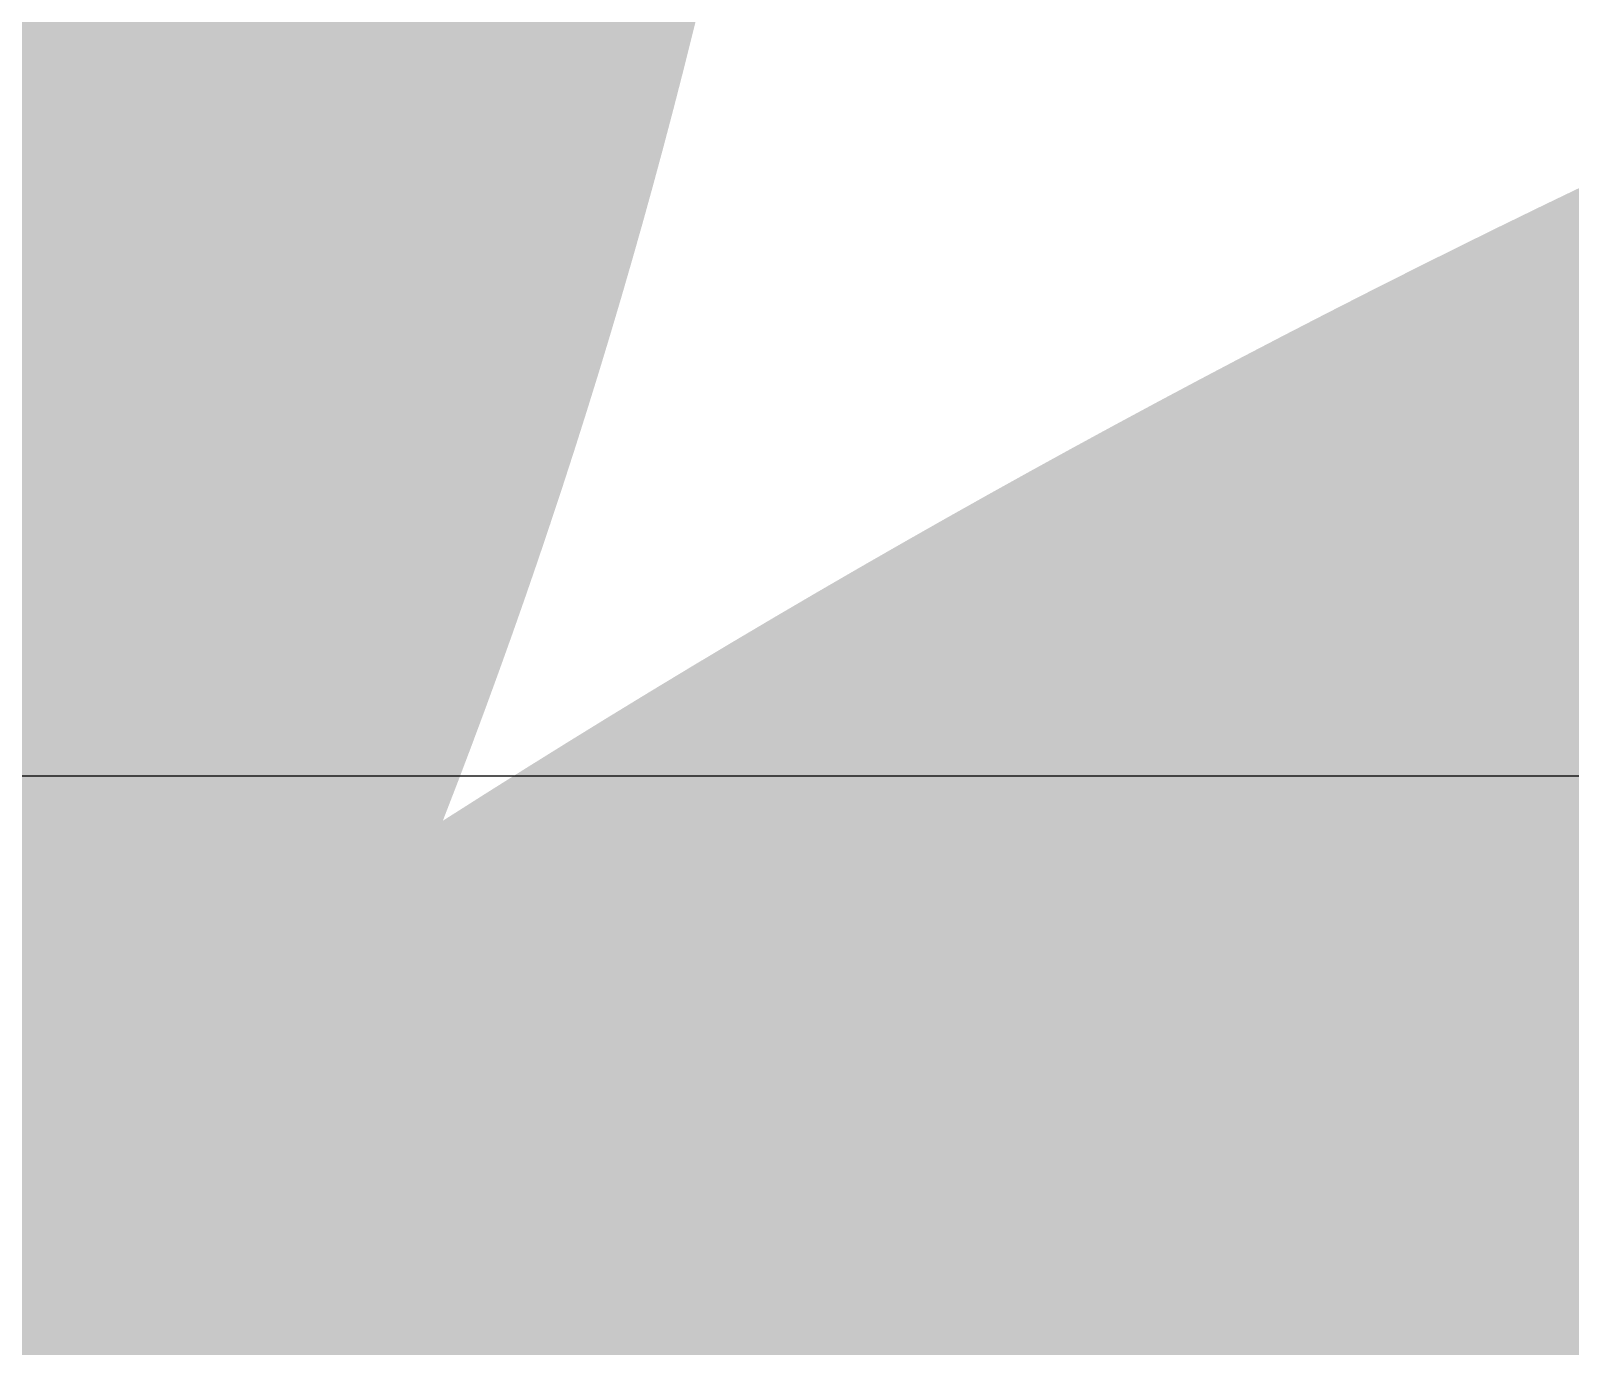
# Model space of a CAD drawing. Header units: millimetres. Extents: x -754 to 578, y -31 to 612.
# Drawn here: x 61.24 to 68.9, y 251.47 to 258.02 of the extents above; entities that cross this region are included whole.
import ezdxf

# ---------------------------------------------------------------- set-up
doc = ezdxf.new("R2010")
doc.units = ezdxf.units.MM
doc.layers.add('Background Fill', color=3, linetype='Continuous')
doc.layers.add('Images', color=7, linetype='Continuous')
picture_1 = doc.add_image_def('image1.jpg', size_in_pixel=(3877, 2482))
picture_2 = doc.add_image_def('image2.png', size_in_pixel=(55, 61))

msp = doc.modelspace()

# ---------------------------------------------------------------- hatches: boundary and pattern name
at = {"layer": 'Background Fill', "true_color": 0x010101}
h = msp.add_hatch(color=18, dxfattribs=at)
h.dxf.hatch_style = 1
edge = h.paths.add_edge_path()
edge.add_arc((14.13714228953993, 66.05036821475277), 5.807913626416285, 1.275464197753082, 62.44846320262373)
edge.add_arc((50.2300056646719, 133.5330695052299), 70.72090762997269, 224.7441867399971, 241.8117518982108, ccw=False)
edge.add_line((-8.526512829121202e-14, 83.74960531345087), (-2.842170943040401e-14, 297.0000000000001))
edge.add_line((-2.842170943040401e-14, 297.0000000000001), (56.60530441884882, 297.0000000000001))
edge.add_arc((32.46192734543833, 286.6598327097169), 26.26445727784844, -0.7870689497186163, 23.184566146012514, ccw=False)
edge.add_arc((55.94586765978195, 280.4126890830185), 6.508974787456369, 23.394349586185626, 64.73526677781842, ccw=False)
edge.add_arc((41.39813678510311, 275.6309811846147), 21.80360699868279, -10.658370673932325, 19.745368234292016, ccw=False)
edge.add_arc((56.99477431186929, 265.3853805578483), 8.520516004142252, 6.597388694866822, 46.81746160936768, ccw=False)
edge.add_arc((33.63526983047495, 265.6540479114007), 31.83152293101469, -21.311215793629685, 1.2785719473700965, ccw=False)
edge.add_arc((92.07498770003942, 209.0163113292386), 53.47699986028081, 57.56841699448552, 122.56565088630231, ccw=False)
edge.add_arc((123.4994929736408, 260.7114694069786), 7.110169438287065, 247.28817460529, 292.7118253947006)
edge.add_arc((149.4809779367527, 208.0806199916125), 51.59995031804294, 30.370672416276307, 116.76394834516441, ccw=False)
edge.add_arc((132.1499750118538, 199.586824854514), 70.86157634069299, 19.9064946490883, 29.210952333169587, ccw=False)
edge.add_arc((94.42696192880095, 102.4732001880038), 159.9638247332563, 43.73915488850821, 49.281844762795686, ccw=False)
edge.add_line((210, 213.0683994250644), (210, 197.5844620327144))
edge.add_line((210, 197.5844620327144), (117.4340023759941, 197.5844620327144))
edge.add_line((117.4340023759941, 197.5844620327144), (117.4340023759941, 243.4484232488084))
edge.add_arc((92.06673974743109, 208.9162420660986), 42.84821525457027, 53.69907996296252, 165.6151780016992)
edge.add_line((50.56185860601263, 219.5611653602663), (50.56185860601269, 23.20550962208995))
edge.add_arc((69.46115185486681, 69.06541166220961), 49.60155139141874, 183.33528897361, 247.60298427575128, ccw=False)

# ---------------------------------------------------------------- pictures from other files: only their frames are drawn
image = msp.add_image(picture_2, insert=(50.56185860601269, 179.4183891264406), size_in_units=(67.52409587415843, 74.89036087861209))
image.dxf.flags = 7
at = {"layer": 'Images'}
image = msp.add_image(picture_1, insert=(4.152360957636703e-14, 297.0000000000001), size_in_units=(328.0298146655921, 209.9999999999999), rotation=-90.00000000000001, dxfattribs=at)
image.dxf.flags = 7

doc.saveas('drawing.dxf')
